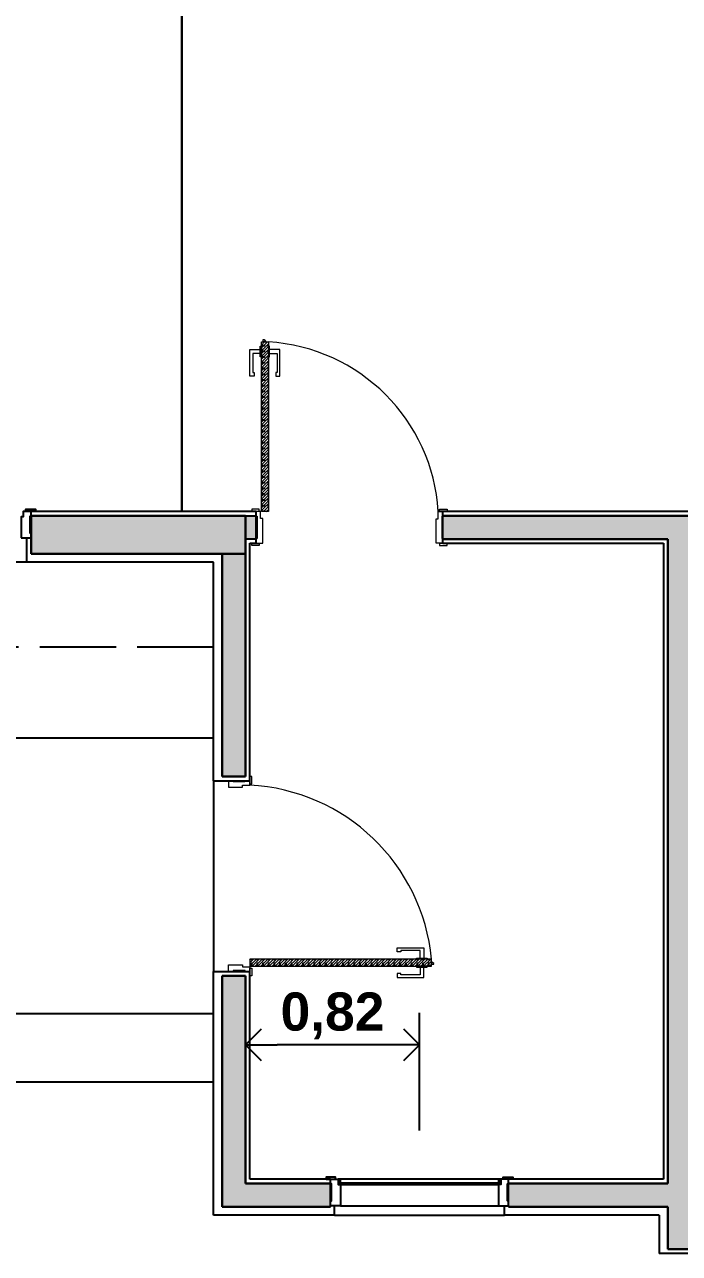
# Model space of a CAD drawing. Header units: millimetres. Extents: x 1416 to 3571, y 1446 to 1743.
# Drawn here: x 1611.87 to 1614.95, y 1487.09 to 1492.88 of the extents above; entities that cross this region are included whole.
import ezdxf

# ---------------------------------------------------------------- set-up
doc = ezdxf.new("R2010")
doc.units = ezdxf.units.MM
doc.header["$PDMODE"] = 3
doc.linetypes.add('ACAD_ISO02W100', pattern=[15, 12, -3])
for name, color, linetype, lineweight in [('01', 50, 'Continuous', 30), ('2-Muro 20', 10, 'Continuous', 30), ('3-Puertas', 7, 'Continuous', 0)]:
    doc.layers.add(name, color=color, linetype=linetype, lineweight=lineweight)
for name, color, linetype in [('2 - Pisos', 252, 'Continuous'), ('2-Muro 15', 160, 'Continuous'), ('2-Revoques', 7, 'Continuous'), ('3-Replanteo Carpinterías', 30, 'Continuous'), ('3-Ventanas', 7, 'Continuous')]:
    doc.layers.add(name, color=color, linetype=linetype)
doc.styles.add('SANSSERIFBOLD', font='sasb____.pfb')
doc.dimstyles.new('cota de flecha 1en100', dxfattribs={"dimtxt": 0.18, "dimasz": 0.15, "dimexe": 0.15, "dimexo": 0, "dimgap": 0.025, "dimtad": 1, "dimtxsty": 'SANSSERIFBOLD', "dimblk": 'OPEN90', "dimcen": 0.3, "dimadec": 0, "dimazin": 0, "dimtfac": 1, "dimtmove": 0, "dimatfit": 3, "dimldrblk": 'OPEN90', "dimfxl": 1, "dimarcsym": 0})

# ---------------------------------------------------------------- blocks, each defined once
blk = doc.blocks.new('_Open90')
at = {"color": 0, "linetype": 'ByBlock', "lineweight": -2}
for p, q in [((-0.5, 0.5), (0, 0)), ((0, 0), (-1, 0)), ((0, 0), (-0.5, -0.5))]:
    blk.add_line(p, q, dxfattribs=at)
blk = doc.blocks.new('*D238')
at = {"layer": '3-Replanteo Carpinterías', "color": 0, "lineweight": -2}
for p, q in [((1612.9081, 1487.7929), (1612.9081, 1488.2201)), ((1613.7281, 1487.6662), (1613.7281, 1488.2201)), ((1613.5781, 1488.0701), (1613.0581, 1488.0701))]:
    blk.add_line(p, q, dxfattribs=at)
at = {"layer": 'Defpoints', "color": 0}
for p in [(1612.9081, 1488.0701), (1612.9081, 1487.7929), (1613.7281, 1487.6662)]:
    blk.add_point(p, dxfattribs=at)
at = {"layer": '3-Replanteo Carpinterías', "color": 0, "lineweight": -2, "xscale": 0.15, "yscale": 0.15, "zscale": 0.15, "rotation": 180}
blk.add_blockref('_Open90', (1612.9081, 1488.0701), dxfattribs=at)
at = {"layer": '3-Replanteo Carpinterías', "color": 0, "lineweight": -2, "xscale": 0.15, "yscale": 0.15, "zscale": 0.15}
blk.add_blockref('_Open90', (1613.7281, 1488.0701), dxfattribs=at)
at = {"layer": '3-Replanteo Carpinterías', "color": 0, "insert": (1613.3181, 1488.2067), "char_height": 0.18, "attachment_point": 5, "style": 'SANSSERIFBOLD'}
blk.add_mtext('0,82', dxfattribs=at)

msp = doc.modelspace()

# ---------------------------------------------------------------- hatches: boundary and pattern name
at = {"layer": '2-Muro 20'}
h = msp.add_hatch(dxfattribs=at)
h.set_pattern_fill('DOTS', color=256, scale=0.0125, style=0)
h.set_pattern_definition([(0, (85.372864, 0), (0.009921875, 0.01984375), [0, -0.01984375])])
h.paths.add_polyline_path([(1616.1581, 1495.3559), (1616.1581, 1495.5359), (1615.5481, 1495.5359), (1615.5481, 1495.3559)])
h.paths.add_polyline_path([(1618.4281, 1495.5359), (1618.1981, 1495.5359), (1618.1981, 1495.3559), (1618.2481, 1495.3559), (1618.2481, 1495.3059), (1618.4281, 1495.3059)])
h.paths.add_polyline_path([(1618.9281, 1492.3159), (1618.7481, 1492.3159), (1618.7481, 1491.3559), (1618.9281, 1491.3559)])
h.paths.add_polyline_path([(1618.9281, 1490.4559), (1618.9281, 1490.6159), (1618.7481, 1490.6159), (1618.7481, 1490.4559)])
h.paths.add_polyline_path([(1608.5281, 1492.0559), (1608.7081, 1492.0559), (1608.7081, 1494.4659), (1608.5281, 1494.4659)])
h.paths.add_polyline_path([(1609.4581, 1495.3559), (1609.4581, 1495.5359), (1608.5281, 1495.5359), (1608.5281, 1495.3059), (1608.7081, 1495.3059), (1608.7081, 1495.3559)])
h.paths.add_polyline_path([(1611.8981, 1495.5359), (1611.8981, 1495.3559), (1613.1081, 1495.3559), (1613.1081, 1495.5359)])
h.paths.add_polyline_path([(1611.8981, 1490.5659), (1611.8981, 1490.3859), (1612.9081, 1490.3859), (1612.9081, 1490.5659)])
h.paths.add_polyline_path([(1609.4581, 1490.3859), (1609.4581, 1490.5659), (1608.7081, 1490.5659), (1608.7081, 1491.2159), (1608.5281, 1491.2159), (1608.5281, 1490.3859)])
h.paths.add_polyline_path([(1618.2481, 1493.0859), (1618.4281, 1493.0859), (1618.4281, 1494.7159), (1618.2481, 1494.7159)])
h = msp.add_hatch(dxfattribs=at)
h.set_pattern_fill('DOTS', color=256, scale=0.0125, style=0)
h.paths.add_polyline_path([(1618.7481, 1492.3159), (1618.4281, 1492.3159), (1618.2481, 1492.3159), (1616.1481, 1492.3159), (1616.1481, 1492.2059), (1618.7481, 1492.2059)])
h.paths.add_polyline_path([(1618.7481, 1490.5659), (1615.9381, 1490.5659), (1615.9381, 1490.4559), (1616.6581, 1490.4559), (1616.6581, 1487.2159), (1615.8981, 1487.2159), (1615.8981, 1487.1059), (1616.7681, 1487.1059), (1616.7681, 1490.4559), (1618.7481, 1490.4559)])
h.paths.add_polyline_path([(1615.0581, 1490.5659), (1613.8381, 1490.5659), (1613.8381, 1490.4559), (1614.8981, 1490.4559), (1614.8981, 1487.4159), (1614.1481, 1487.4159), (1614.1481, 1487.3059), (1614.8981, 1487.3059), (1614.8981, 1487.1059), (1615.0581, 1487.1059), (1615.0581, 1487.2159), (1615.0081, 1487.2159), (1615.0081, 1490.4559), (1615.0581, 1490.4559)])
h.paths.add_polyline_path([(1612.9081, 1490.3859), (1612.7981, 1490.3859), (1612.7981, 1489.3359), (1612.9081, 1489.3359)])
h.paths.add_polyline_path([(1612.9581, 1490.5659), (1612.9081, 1490.5659), (1612.9081, 1490.4559), (1612.9581, 1490.4559)])
h.paths.add_polyline_path([(1612.9081, 1488.3959), (1612.7981, 1488.3959), (1612.7981, 1487.3059), (1613.3081, 1487.3059), (1613.3081, 1487.4159), (1612.9081, 1487.4159)])
at = {"layer": '3-Puertas'}
h = msp.add_hatch(dxfattribs=at)
h.set_pattern_fill('CORK', color=252, scale=0.003, angle=765, style=0)
h.set_pattern_definition([(45, (1491.380341, 1374.792643), (-0.0067351921, 0.0067351921), []), (180, (1491.387076, 1374.792643), (-1e-17, -0.02694078), [0.01347039, -0.01347039]), (180, (1491.38876, 1374.794326), (-1e-17, -0.02694078), [0.01347039, -0.01347039]), (180, (1491.390444, 1374.79601), (-1e-17, -0.02694078), [0.01347039, -0.01347039])])
h.paths.add_polyline_path([(1613.0162, 1491.3856), (1613.0162, 1490.5856), (1612.983, 1490.5856), (1612.983, 1491.3856)])
h = msp.add_hatch(dxfattribs=at)
h.set_pattern_fill('CORK', color=252, scale=0.003, angle=675, style=0)
h.set_pattern_definition([(45, (1497.034858, 1366.838125), (0.0067351921, -0.0067351921), []), (270, (1497.034858, 1366.84486), (-0.02694078, -1e-17), [0.01347039, -0.01347039]), (270, (1497.036542, 1366.846544), (-0.02694078, -1e-17), [0.01347039, -0.01347039]), (270, (1497.038226, 1366.848228), (-0.02694078, -1e-17), [0.01347039, -0.01347039])])
h.paths.add_polyline_path([(1613.7846, 1488.474), (1612.9279, 1488.474), (1612.9279, 1488.4408), (1613.7846, 1488.4408)])

# ---------------------------------------------------------------- linework, layer by layer
at = {"color": 2, "linetype": 'ACAD_ISO02W100', "ltscale": 0.03}
msp.add_line((1612.7581, 1489.9459), (1608.0881, 1489.9459), dxfattribs=at)
at = {"layer": '01'}
msp.add_lwpolyline([(1612.6081, 1490.5859), (1612.6084, 1495.3357)], dxfattribs=at)
at = {"layer": '2 - Pisos'}
for p, q in [((1612.7581, 1489.5159), (1611.5581, 1489.5159)), ((1612.7581, 1489.3159), (1612.7581, 1488.4159)), ((1612.7581, 1488.2159), (1611.5581, 1488.2159)), ((1608.7281, 1487.8959), (1612.7581, 1487.8959))]:
    msp.add_line(p, q, dxfattribs=at)
at = {"layer": '2-Muro 15'}
for p, q in [((1612.9081, 1490.5659), (1612.9581, 1490.5659)), ((1612.9581, 1490.5659), (1612.9581, 1490.4559)), ((1613.8381, 1490.4559), (1613.8381, 1490.5659)), ((1612.9581, 1490.4559), (1612.9081, 1490.4559)), ((1613.3081, 1487.3059), (1613.3081, 1487.4159)), ((1613.3081, 1487.3159), (1613.3081, 1487.4159)), ((1614.1481, 1487.3059), (1614.1481, 1487.4159)), ((1614.1481, 1487.3159), (1614.1481, 1487.4159))]:
    msp.add_line(p, q, dxfattribs=at)
at = {"layer": '2-Muro 20'}
for p, q in [((1612.9081, 1490.5659), (1611.8981, 1490.5659)), ((1611.8981, 1490.5659), (1611.8981, 1490.3859)), ((1612.9081, 1490.3859), (1612.9081, 1490.5659)), ((1615.0581, 1490.5659), (1613.8381, 1490.5659)), ((1613.8381, 1490.4559), (1614.8981, 1490.4559)), ((1614.8981, 1490.4559), (1614.8981, 1487.4159)), ((1612.9081, 1490.3859), (1611.8981, 1490.3859)), ((1612.7981, 1489.3359), (1612.7981, 1490.3859)), ((1612.9081, 1489.3359), (1612.9081, 1490.3859)), ((1612.7981, 1489.3359), (1612.9081, 1489.3359)), ((1612.7981, 1487.3059), (1612.7981, 1488.3959)), ((1612.7981, 1488.3959), (1612.9081, 1488.3959)), ((1612.9081, 1487.4159), (1612.9081, 1488.3959)), ((1613.3081, 1487.4159), (1612.9081, 1487.4159)), ((1614.8981, 1487.4159), (1614.1481, 1487.4159)), ((1613.3081, 1487.3059), (1612.7981, 1487.3059)), ((1614.8981, 1487.3059), (1614.1481, 1487.3059)), ((1614.8981, 1487.3059), (1614.8981, 1487.1059)), ((1615.0581, 1487.1059), (1614.8981, 1487.1059))]:
    msp.add_line(p, q, dxfattribs=at)
at = {"layer": '2-Revoques'}
for p, q in [((1612.9581, 1490.5859), (1611.8981, 1490.5859)), ((1612.9581, 1490.4359), (1612.9581, 1490.5859)), ((1615.0581, 1490.5859), (1613.8381, 1490.5859)), ((1613.8381, 1490.4359), (1613.8381, 1490.5859)), ((1612.9281, 1489.3159), (1612.9281, 1490.4359)), ((1612.9281, 1490.4359), (1612.9581, 1490.4359)), ((1613.8381, 1490.4359), (1614.8781, 1490.4359)), ((1614.8781, 1490.4359), (1614.8781, 1487.4359)), ((1612.7581, 1490.3459), (1611.8781, 1490.3459)), ((1612.7581, 1489.3159), (1612.7581, 1490.3459)), ((1612.7581, 1489.3159), (1612.9281, 1489.3159)), ((1612.7581, 1487.2659), (1612.7581, 1488.4159)), ((1612.7581, 1488.4159), (1612.9281, 1488.4159)), ((1612.9281, 1487.4359), (1612.9281, 1488.4159)), ((1613.3081, 1487.4359), (1612.9281, 1487.4359)), ((1614.8781, 1487.4359), (1614.1481, 1487.4359)), ((1613.3281, 1487.2659), (1612.7581, 1487.2659)), ((1614.8581, 1487.2659), (1614.1281, 1487.2659)), ((1614.8581, 1487.2659), (1614.8581, 1487.0859)), ((1615.0781, 1487.0859), (1614.8581, 1487.0859))]:
    msp.add_line(p, q, dxfattribs=at)
for points in [[(1611.8781, 1490.3459), (1611.8781, 1490.4609), (1611.8981, 1490.4609), (1611.8981, 1490.5863)], [(1613.3281, 1487.2659), (1613.3281, 1487.3109), (1613.3081, 1487.3109), (1613.3081, 1487.4359)], [(1614.1281, 1487.2659), (1614.1281, 1487.3109), (1614.1481, 1487.3109), (1614.1481, 1487.4359)]]:
    msp.add_lwpolyline(points, dxfattribs=at)
at = {"layer": '3-Puertas', "color": 7}
for points in [[(1612.978, 1491.3316), (1612.942, 1491.3316), (1612.942, 1491.2417), (1612.9487, 1491.2417), (1612.9487, 1491.2236), (1612.929, 1491.2236), (1612.929, 1491.3496), (1612.978, 1491.3496)], [(1613.0212, 1491.3316), (1613.0572, 1491.3316), (1613.0572, 1491.2417), (1613.0505, 1491.2417), (1613.0505, 1491.2236), (1613.0702, 1491.2236), (1613.0702, 1491.3496), (1613.0212, 1491.3496)], [(1613.7306, 1488.479), (1613.7306, 1488.515), (1613.6407, 1488.515), (1613.6407, 1488.5083), (1613.6226, 1488.5083), (1613.6226, 1488.528), (1613.7486, 1488.528), (1613.7486, 1488.479)], [(1613.7306, 1488.4358), (1613.7306, 1488.3998), (1613.6407, 1488.3998), (1613.6407, 1488.4065), (1613.6226, 1488.4065), (1613.6226, 1488.3868), (1613.7486, 1488.3868), (1613.7486, 1488.4358)]]:
    msp.add_lwpolyline(points, dxfattribs=at)
for points in [[(1612.978, 1491.3656), (1612.983, 1491.3656), (1612.983, 1491.3156), (1612.978, 1491.3156)], [(1613.0036, 1491.3856), (1612.992, 1491.3856), (1612.992, 1491.3968), (1612.9959, 1491.3968)], [(1613.0212, 1491.3656), (1613.0162, 1491.3656), (1613.0162, 1491.3156), (1613.0212, 1491.3156)], [(1613.7646, 1488.479), (1613.7646, 1488.474), (1613.7146, 1488.474), (1613.7146, 1488.479)], [(1613.7846, 1488.4614), (1613.7846, 1488.4497), (1613.7958, 1488.4497), (1613.7958, 1488.4537)], [(1613.7646, 1488.4358), (1613.7646, 1488.4408), (1613.7146, 1488.4408), (1613.7146, 1488.4358)]]:
    msp.add_lwpolyline(points, close=True, dxfattribs=at)
at = {"layer": '3-Puertas', "color": 2}
for points in [[(1613.0162, 1491.3856), (1613.0162, 1490.5856), (1612.983, 1490.5856), (1612.983, 1491.3856)], [(1613.7846, 1488.474), (1612.9279, 1488.474), (1612.9279, 1488.4408), (1613.7846, 1488.4408)]]:
    msp.add_lwpolyline(points, close=True, dxfattribs=at)
for points in [[(1612.9381, 1490.5867), (1612.9731, 1490.5867), (1612.9731, 1490.5963), (1612.9381, 1490.5963), (1612.9381, 1490.5867)], [(1613.8581, 1490.5867), (1613.8231, 1490.5867), (1613.8231, 1490.5963), (1613.8581, 1490.5963), (1613.8581, 1490.5867)], [(1612.9793, 1490.5859), (1612.9793, 1490.5859), (1612.9793, 1490.5859), (1612.9581, 1490.5859), (1612.9581, 1490.5643), (1612.963, 1490.5643), (1612.963, 1490.4584), (1612.9581, 1490.4584), (1612.9581, 1490.4359), (1612.9581, 1490.4359), (1612.9893, 1490.4359), (1612.9893, 1490.4359), (1612.9893, 1490.4359), (1612.9893, 1490.4359), (1612.9893, 1490.5524), (1612.9893, 1490.5524), (1612.9893, 1490.5524), (1612.9793, 1490.5524), (1612.9793, 1490.5859)], [(1613.8169, 1490.5859), (1613.8169, 1490.5859), (1613.8169, 1490.5859), (1613.8381, 1490.5859), (1613.8381, 1490.5634), (1613.8332, 1490.5634), (1613.8332, 1490.4584), (1613.8381, 1490.4584), (1613.8381, 1490.4359), (1613.8381, 1490.4359), (1613.8069, 1490.4359), (1613.8069, 1490.4359), (1613.8069, 1490.4359), (1613.8069, 1490.4359), (1613.8069, 1490.5515), (1613.8069, 1490.5515), (1613.8069, 1490.5515), (1613.8169, 1490.5515), (1613.8169, 1490.5859)], [(1612.9381, 1490.4348), (1612.9729, 1490.4348), (1612.9729, 1490.4251), (1612.9381, 1490.4251), (1612.9381, 1490.4348)], [(1613.8581, 1490.4348), (1613.8231, 1490.4348), (1613.8231, 1490.4251), (1613.8581, 1490.4251), (1613.8581, 1490.4348)], [(1612.9289, 1489.3359), (1612.9289, 1489.3009), (1612.9385, 1489.3009), (1612.9385, 1489.3359), (1612.9289, 1489.3359)], [(1612.9281, 1489.2947), (1612.9281, 1489.2947), (1612.9281, 1489.2947), (1612.9281, 1489.3159), (1612.9056, 1489.3159), (1612.9056, 1489.311), (1612.8506, 1489.311), (1612.8506, 1489.3159), (1612.8281, 1489.3159), (1612.8281, 1489.3159), (1612.8281, 1489.2847), (1612.8281, 1489.2847), (1612.8281, 1489.2847), (1612.8281, 1489.2847), (1612.8938, 1489.2847), (1612.8938, 1489.2847), (1612.8938, 1489.2847), (1612.8938, 1489.2947), (1612.9281, 1489.2947)], [(1612.9281, 1488.4371), (1612.9281, 1488.4371), (1612.9281, 1488.4371), (1612.9281, 1488.4159), (1612.9065, 1488.4159), (1612.9065, 1488.4208), (1612.8506, 1488.4208), (1612.8506, 1488.4159), (1612.8281, 1488.4159), (1612.8281, 1488.4159), (1612.8281, 1488.4471), (1612.8281, 1488.4471), (1612.8281, 1488.4471), (1612.8281, 1488.4471), (1612.8946, 1488.4471), (1612.8946, 1488.4471), (1612.8946, 1488.4471), (1612.8946, 1488.4371), (1612.9281, 1488.4371)], [(1612.9289, 1488.3959), (1612.9289, 1488.4309), (1612.9385, 1488.4309), (1612.9385, 1488.3959), (1612.9289, 1488.3959)]]:
    msp.add_lwpolyline(points, dxfattribs=at)
at = {"layer": '3-Puertas', "color": 251}
for centre, radius, start, end in [((1612.9641, 1490.5328), 0.8544, 3.56312, 86.50627), ((1612.8817, 1488.3889), 0.907, 5.38255, 87.06357)]:
    msp.add_arc(centre, radius, start, end, dxfattribs=at)
at = {"layer": '3-Ventanas'}
for p, q in [((1611.8781, 1490.3459), (1609.4781, 1490.3459)), ((1614.1009, 1487.4359), (1613.3553, 1487.4359)), ((1613.3553, 1487.3109), (1614.1009, 1487.3109)), ((1613.3281, 1487.2659), (1614.1281, 1487.2659))]:
    msp.add_line(p, q, dxfattribs=at)
at = {"layer": '3-Ventanas', "color": 1}
for p, q in [((1613.3473, 1487.4124), (1613.3473, 1487.4174)), ((1614.0989, 1487.4174), (1613.3573, 1487.4174)), ((1614.0989, 1487.4124), (1613.3573, 1487.4124)), ((1614.1089, 1487.4124), (1614.1089, 1487.4174))]:
    msp.add_line(p, q, dxfattribs=at)
at = {"layer": '3-Ventanas', "color": 251}
msp.add_line((1613.3553, 1487.4193), (1614.1009, 1487.4193), dxfattribs=at)
at = {"layer": '3-Ventanas', "color": 252}
msp.add_line((1613.3553, 1487.411), (1614.1009, 1487.411), dxfattribs=at)
at = {"layer": '3-Ventanas', "color": 2}
for points in [[(1611.9181, 1490.5863), (1611.8731, 1490.5863), (1611.8731, 1490.596), (1611.9181, 1490.596), (1611.9181, 1490.5863)], [(1611.8509, 1490.4609), (1611.8509, 1490.4609), (1611.8509, 1490.4609), (1611.8981, 1490.4609), (1611.8981, 1490.4834), (1611.8932, 1490.4834), (1611.8932, 1490.5634), (1611.8981, 1490.5634), (1611.8981, 1490.5859), (1611.8981, 1490.5859), (1611.8609, 1490.5859), (1611.8609, 1490.5859), (1611.8609, 1490.5859), (1611.8609, 1490.5859), (1611.8609, 1490.561), (1611.8509, 1490.561), (1611.8509, 1490.561), (1611.8509, 1490.561), (1611.8509, 1490.4609)], [(1613.2881, 1487.4363), (1613.3331, 1487.4363), (1613.3331, 1487.446), (1613.2881, 1487.446), (1613.2881, 1487.4363)], [(1613.3553, 1487.3109), (1613.3553, 1487.3109), (1613.3553, 1487.3109), (1613.3081, 1487.3109), (1613.3081, 1487.3334), (1613.313, 1487.3334), (1613.313, 1487.4134), (1613.3081, 1487.4134), (1613.3081, 1487.4359), (1613.3081, 1487.4359), (1613.3453, 1487.4359), (1613.3453, 1487.4359), (1613.3453, 1487.4359), (1613.3453, 1487.4359), (1613.3453, 1487.411), (1613.3553, 1487.411), (1613.3553, 1487.411), (1613.3553, 1487.411), (1613.3553, 1487.3109)], [(1614.1009, 1487.3109), (1614.1009, 1487.3109), (1614.1009, 1487.3109), (1614.1481, 1487.3109), (1614.1481, 1487.3334), (1614.1432, 1487.3334), (1614.1432, 1487.4134), (1614.1481, 1487.4134), (1614.1481, 1487.4359), (1614.1481, 1487.4359), (1614.1109, 1487.4359), (1614.1109, 1487.4359), (1614.1109, 1487.4359), (1614.1109, 1487.4359), (1614.1109, 1487.411), (1614.1009, 1487.411), (1614.1009, 1487.411), (1614.1009, 1487.411), (1614.1009, 1487.3109)], [(1614.1681, 1487.4363), (1614.1232, 1487.4363), (1614.1232, 1487.446), (1614.1681, 1487.446), (1614.1681, 1487.4363)]]:
    msp.add_lwpolyline(points, dxfattribs=at)
for points in [[(1613.3553, 1487.4359), (1613.3453, 1487.4359), (1613.3453, 1487.4193), (1613.3553, 1487.4193)], [(1614.1109, 1487.4359), (1614.1009, 1487.4359), (1614.1009, 1487.4193), (1614.1109, 1487.4193)]]:
    msp.add_lwpolyline(points, close=True, dxfattribs=at)
at = {"layer": '3-Ventanas', "color": 1}
for points in [[(1613.3573, 1487.4124), (1613.3473, 1487.4124), (1613.3473, 1487.4174), (1613.3573, 1487.4174)], [(1614.0989, 1487.4124), (1614.1089, 1487.4124), (1614.1089, 1487.4174), (1614.0989, 1487.4174)]]:
    msp.add_lwpolyline(points, dxfattribs=at)

# ---------------------------------------------------------------- dimensions: what is measured, and where the dimension line sits
at = {"layer": '3-Replanteo Carpinterías'}
dim = msp.add_linear_dim(base=(1612.9081, 1488.0701), p1=(1613.7281, 1487.6662), p2=(1612.9081, 1487.7929), angle=180, dimstyle='cota de flecha 1en100', dxfattribs=at)
dim.commit()
dim.dimension.update_dxf_attribs({"geometry": '*D238', "text_midpoint": (1613.3181, 1488.0701), "dimtype": 160})

doc.saveas('drawing.dxf')
